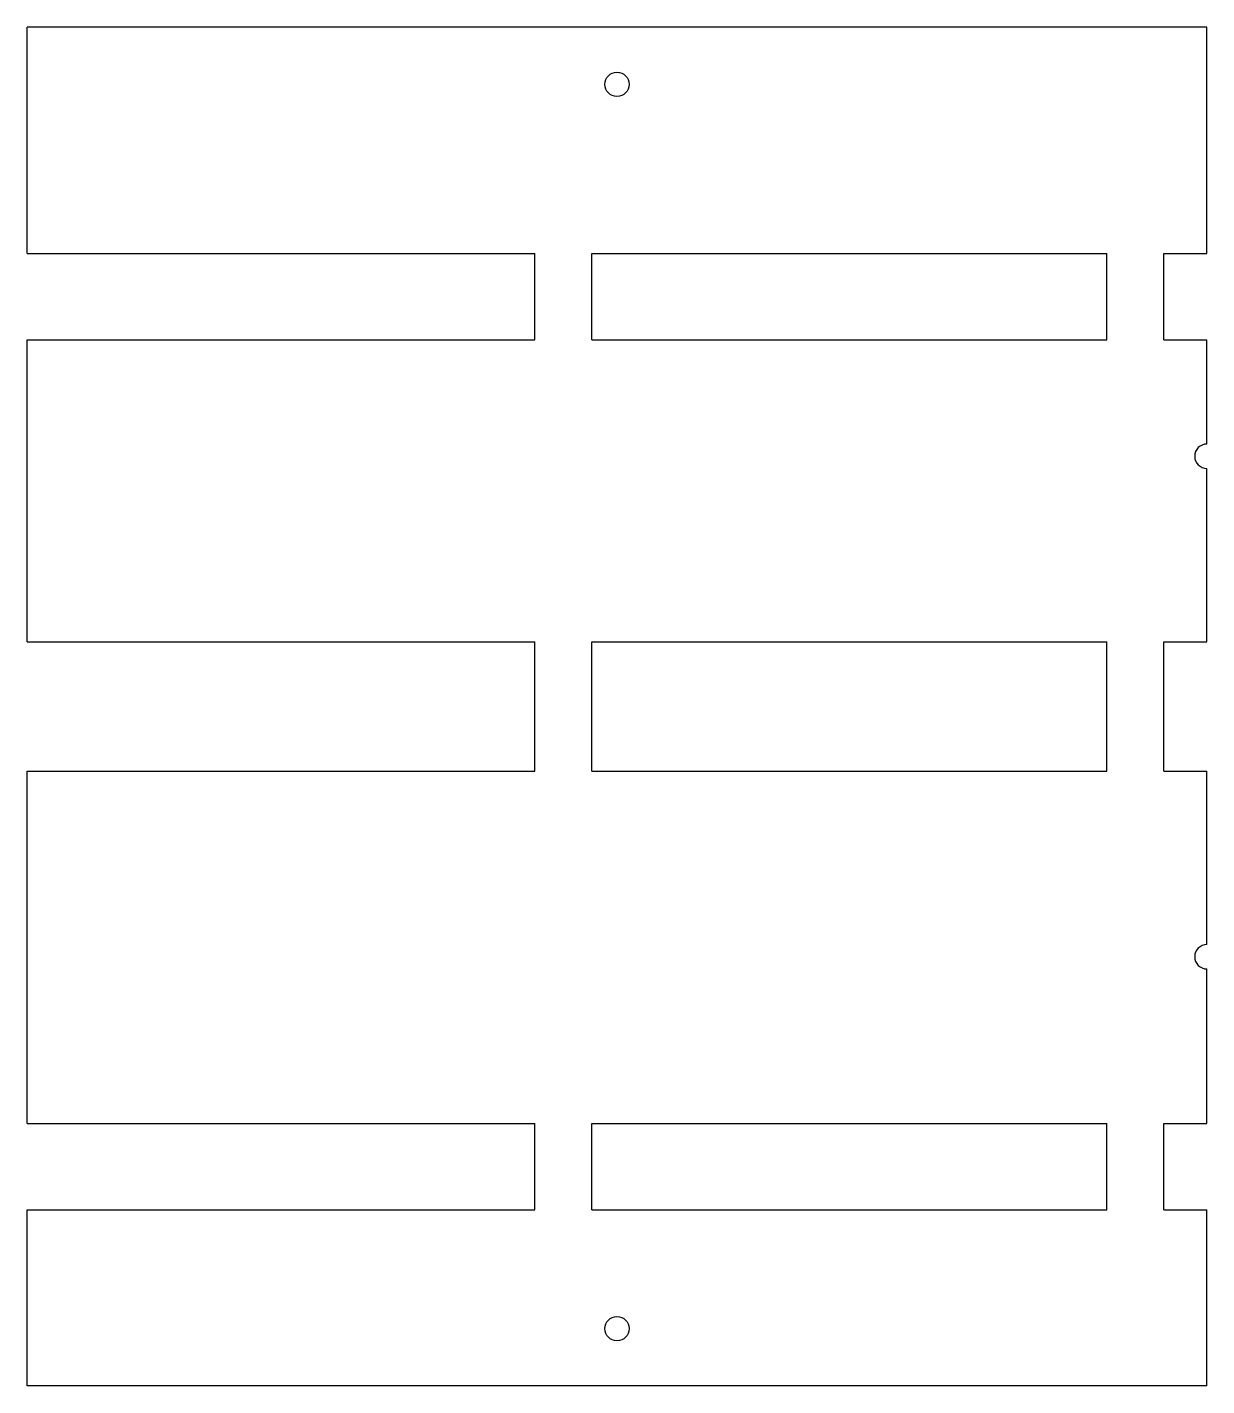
# Model space of a CAD drawing. Header units: millimetres. Extents: x 0 to 165, y 0 to 190.
import ezdxf

# ---------------------------------------------------------------- set-up
doc = ezdxf.new("R2010")
doc.units = ezdxf.units.MM
doc.layers.add('CUT', color=1, linetype='Continuous')

msp = doc.modelspace()

# ---------------------------------------------------------------- linework, layer by layer
at = {"layer": 'CUT'}
for p, q in [((165, 190), (0, 190)), ((0, 158.34), (0, 190)), ((165, 158.34), (165, 190)), ((0, 158.34), (71, 158.34)), ((71, 146.27), (71, 158.34)), ((79, 158.34), (151, 158.34)), ((79, 146.27), (79, 158.34)), ((151, 146.27), (151, 158.34)), ((159, 158.34), (165, 158.34)), ((159, 146.27), (159, 158.34)), ((0, 104.05), (0, 146.27)), ((0, 146.27), (71, 146.27)), ((79, 146.27), (151, 146.27)), ((159, 146.27), (165, 146.27)), ((165, 131.7), (165, 146.27)), ((165, 104.05), (165, 128.3)), ((0, 104.05), (71, 104.05)), ((71, 85.95), (71, 104.05)), ((79, 104.05), (151, 104.05)), ((79, 85.95), (79, 104.05)), ((151, 85.95), (151, 104.05)), ((159, 104.05), (165, 104.05)), ((159, 85.95), (159, 104.05)), ((0, 36.69), (0, 85.95)), ((0, 85.95), (71, 85.95)), ((79, 85.95), (151, 85.95)), ((159, 85.95), (165, 85.95)), ((165, 61.7), (165, 85.95)), ((165, 36.69), (165, 58.3)), ((0, 36.69), (71, 36.69)), ((71, 24.63), (71, 36.69)), ((79, 36.69), (151, 36.69)), ((79, 24.63), (79, 36.69)), ((151, 24.63), (151, 36.69)), ((159, 36.69), (165, 36.69)), ((159, 24.63), (159, 36.69)), ((0, 0), (0, 24.63)), ((0, 24.63), (71, 24.63)), ((79, 24.63), (151, 24.63)), ((159, 24.63), (165, 24.63)), ((165, 0), (165, 24.63)), ((165, 0), (0, 0))]:
    msp.add_line(p, q, dxfattribs=at)
for centre in [(82.5, 182), (82.5, 8)]:
    msp.add_circle(centre, 1.7, dxfattribs=at)
for centre in [(165, 130), (165, 60)]:
    msp.add_arc(centre, 1.7, 90, 270, dxfattribs=at)

doc.saveas('drawing.dxf')
